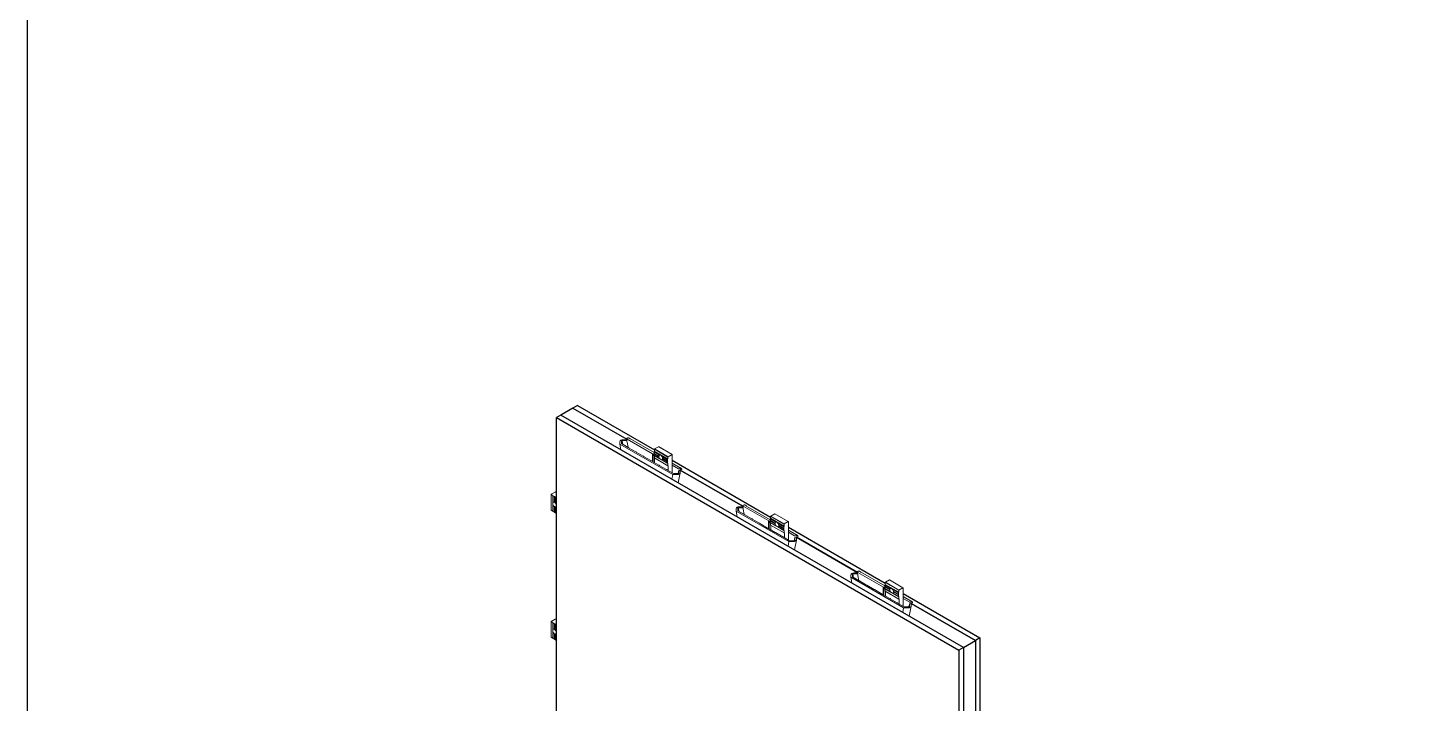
# Model space of a CAD drawing. Header units: millimetres. Extents: x 1277 to 3999, y 63 to 707.
# Drawn here: x 3579.2 to 3709.2, y 491.8 to 555.4 of the extents above; entities that cross this region are included whole.
import ezdxf

# ---------------------------------------------------------------- set-up
doc = ezdxf.new("R2010")
doc.units = ezdxf.units.MM
doc.layers.add('ANTET', color=7, linetype='Continuous')
doc.layers.add('ANTET_K', color=179, linetype='Continuous')

# ---------------------------------------------------------------- blocks, each defined once
blk = doc.blocks.new('MN60SC.S.1')
at = {"layer": 'ANTET_K', "color": 252}
blk.add_lwpolyline([(9907.25, 888.56), (9907.25, 1185.56), (10117.25, 1185.56), (10117.25, 888.56)], close=True, dxfattribs=at)

msp = doc.modelspace()

# ---------------------------------------------------------------- linework, layer by layer
at = {"color": 140}
for p, q in [((3629.389, 518.924), (3628.965, 518.679)), ((3630.521, 519.577), (3629.389, 518.924)), ((3667.29, 497.044), (3629.389, 518.924)), ((3630.945, 519.822), (3630.521, 519.577)), ((3630.521, 519.577), (3635.594, 516.648)), ((3630.521, 519.577), (3635.594, 516.648)), ((3630.945, 519.822), (3638.194, 515.637)), ((3628.965, 474.912), (3628.965, 518.679)), ((3628.965, 518.679), (3666.866, 496.799)), ((3661.604, 502.123), (3668.846, 497.942)), ((3668.422, 497.697), (3662.371, 501.19)), ((3662.371, 501.19), (3668.422, 497.697)), ((3668.846, 497.942), (3668.422, 497.697)), ((3668.846, 497.942), (3668.846, 488.618)), ((3667.29, 497.044), (3666.866, 496.799)), ((3666.866, 496.799), (3666.866, 453.033)), ((3667.29, 497.044), (3668.422, 497.697)), ((3667.29, 497.044), (3667.29, 453.277)), ((3668.422, 497.697), (3668.422, 489.73))]:
    msp.add_line(p, q, dxfattribs=at)
at = {"color": 7, "linetype": 'Continuous', "lineweight": 15}
for p, q in [((3634.952, 516.432), (3634.952, 516.195)), ((3634.952, 516.195), (3639.93, 513.321)), ((3634.952, 516.195), (3635.042, 515.66)), ((3635.102, 516.487), (3635.102, 516.23)), ((3635.102, 516.487), (3635.153, 516.2)), ((3635.102, 516.23), (3635.728, 515.869)), ((3635.152, 516.516), (3635.223, 516.16)), ((3635.604, 516.516), (3635.152, 516.516)), ((3635.594, 516.603), (3635.248, 516.603)), ((3635.594, 516.705), (3635.594, 516.541)), ((3635.659, 516.766), (3635.623, 516.746)), ((3635.623, 516.664), (3638.026, 515.277)), ((3635.623, 516.369), (3635.713, 515.877)), ((3635.9, 516.694), (3635.759, 516.776)), ((3635.871, 516.703), (3638.159, 515.383)), ((3635.759, 515.869), (3635.728, 515.869)), ((3635.759, 515.851), (3635.759, 515.869)), ((3635.759, 515.869), (3635.779, 515.864)), ((3635.759, 515.851), (3636.435, 515.46)), ((3635.779, 515.864), (3635.779, 515.839)), ((3636.466, 515.46), (3636.435, 515.46)), ((3636.466, 515.443), (3636.466, 515.46)), ((3636.466, 515.46), (3636.486, 515.456)), ((3636.466, 515.443), (3637.142, 515.052)), ((3636.486, 515.456), (3636.486, 515.431)), ((3637.173, 515.052), (3637.142, 515.052)), ((3637.173, 515.035), (3637.173, 515.052)), ((3637.173, 515.052), (3637.193, 515.047)), ((3637.173, 515.035), (3637.92, 514.603)), ((3637.193, 515.047), (3637.193, 515.023)), ((3638.006, 515.272), (3638.026, 515.277)), ((3638.006, 515.231), (3638.006, 515.272)), ((3638.026, 515.259), (3638.006, 515.231)), ((3638.006, 515.231), (3638.006, 514.554)), ((3638.077, 515.231), (3638.006, 515.231)), ((3638.026, 515.277), (3638.026, 515.259)), ((3638.026, 515.259), (3638.057, 515.259)), ((3638.057, 515.259), (3638.077, 515.231)), ((3638.057, 515.259), (3638.159, 515.2)), ((3638.077, 515.231), (3638.077, 514.513)), ((3638.689, 515.15), (3638.159, 515.456)), ((3638.159, 515.456), (3638.159, 515.317)), ((3638.62, 515.051), (3638.159, 515.317)), ((3638.159, 515.317), (3638.18, 515.305)), ((3638.18, 515.305), (3638.159, 515.268)), ((3638.62, 515.002), (3638.159, 515.268)), ((3638.159, 515.268), (3638.159, 515.13)), ((3638.689, 514.823), (3638.159, 515.13)), ((3638.194, 515.524), (3638.163, 515.47)), ((3638.708, 515.155), (3638.163, 515.47)), ((3638.708, 514.806), (3638.163, 515.12)), ((3638.163, 515.12), (3638.194, 515.102)), ((3638.64, 515.04), (3638.18, 515.305)), ((3639.467, 514.97), (3638.194, 515.705)), ((3638.194, 515.705), (3638.194, 515.524)), ((3639.467, 514.789), (3638.194, 515.524)), ((3639.467, 514.368), (3638.194, 515.102)), ((3638.194, 515.102), (3638.194, 514.88)), ((3639.467, 514.146), (3638.194, 514.88)), ((3638.198, 514.871), (3639.471, 514.137)), ((3638.583, 515.946), (3638.208, 515.73)), ((3639.481, 514.995), (3638.208, 515.73)), ((3638.22, 514.859), (3638.22, 514.43)), ((3639.856, 515.211), (3638.583, 515.946)), ((3639.866, 515.212), (3638.593, 515.947)), ((3639.436, 514.735), (3638.89, 515.05)), ((3639.431, 514.721), (3638.901, 515.028)), ((3639.431, 514.583), (3638.971, 514.849)), ((3639.453, 514.57), (3638.993, 514.836)), ((3639.467, 514.97), (3639.467, 514.789)), ((3639.856, 515.211), (3639.481, 514.995)), ((3639.849, 514.799), (3639.87, 514.836)), ((3639.87, 514.836), (3639.87, 515.203)), ((3637.951, 514.603), (3637.92, 514.603)), ((3637.951, 514.585), (3637.951, 514.603)), ((3637.951, 514.603), (3637.971, 514.598)), ((3637.951, 514.585), (3638.627, 514.195)), ((3637.971, 514.598), (3637.971, 514.574)), ((3638.658, 514.195), (3638.627, 514.195)), ((3638.658, 514.195), (3638.678, 514.19)), ((3638.658, 514.177), (3638.658, 514.195)), ((3638.658, 514.177), (3639.334, 513.787)), ((3638.678, 514.19), (3638.678, 514.166)), ((3639.436, 514.386), (3638.89, 514.7)), ((3639.431, 514.395), (3638.901, 514.701)), ((3639.431, 514.534), (3638.971, 514.8)), ((3639.365, 513.787), (3639.334, 513.787)), ((3639.365, 513.769), (3639.365, 513.787)), ((3639.385, 513.782), (3639.365, 513.787)), ((3639.365, 513.769), (3639.992, 513.407)), ((3639.385, 513.782), (3639.385, 513.758)), ((3639.431, 514.721), (3639.431, 514.583)), ((3639.431, 514.583), (3639.453, 514.57)), ((3639.453, 514.57), (3639.431, 514.534)), ((3639.431, 514.534), (3639.431, 514.395)), ((3639.467, 514.789), (3639.436, 514.735)), ((3639.436, 514.386), (3639.467, 514.368)), ((3639.467, 514.368), (3639.467, 514.146)), ((3639.476, 514.136), (3639.493, 514.138)), ((3639.502, 514.128), (3639.502, 513.69)), ((3639.87, 514.787), (3639.849, 514.799)), ((3639.87, 513.478), (3639.87, 514.787)), ((3639.87, 514.395), (3640.566, 513.993)), ((3639.87, 514.212), (3640.46, 513.872)), ((3640.46, 513.577), (3640.421, 513.407)), ((3640.487, 513.436), (3640.487, 513.698)), ((3640.737, 513.902), (3640.595, 513.984)), ((3640.601, 513.872), (3640.637, 513.892)), ((3640.601, 513.709), (3640.637, 513.729)), ((3640.778, 513.819), (3640.637, 513.737)), ((3640.637, 513.737), (3640.637, 513.729)), ((3640.637, 513.492), (3640.637, 513.729)), ((3639.93, 513.321), (3639.839, 512.891)), ((3639.93, 513.321), (3640.34, 513.321)), ((3639.992, 513.407), (3640.437, 513.407)), ((3640.439, 512.545), (3640.634, 513.471)), ((3640.487, 513.436), (3640.474, 513.38)), ((3628.478, 511.452), (3628.478, 509.983)), ((3628.859, 511.677), (3628.484, 511.46)), ((3628.484, 511.444), (3628.641, 511.354)), ((3628.484, 511.444), (3628.484, 509.974)), ((3628.641, 511.354), (3628.641, 511.318)), ((3628.641, 511.318), (3628.641, 510.688)), ((3628.647, 511.309), (3628.767, 511.24)), ((3628.647, 511.309), (3628.647, 510.697)), ((3628.767, 511.24), (3628.81, 511.24)), ((3628.767, 511.24), (3628.767, 510.708)), ((3628.81, 511.24), (3628.81, 511.216)), ((3628.81, 511.216), (3628.93, 511.146)), ((3628.81, 511.216), (3628.81, 510.683)), ((3628.965, 511.632), (3628.887, 511.677)), ((3628.93, 511.146), (3628.93, 510.534)), ((3628.944, 511.143), (3628.965, 511.143)), ((3628.944, 511.143), (3628.944, 510.513)), ((3628.484, 509.974), (3628.641, 509.884)), ((3628.641, 510.477), (3628.641, 510.688)), ((3628.641, 510.477), (3628.641, 509.848)), ((3628.647, 510.452), (3628.647, 509.84)), ((3628.647, 509.84), (3628.767, 509.77)), ((3628.767, 510.303), (3628.767, 509.77)), ((3628.767, 509.77), (3628.81, 509.77)), ((3628.81, 510.278), (3628.81, 510.301)), ((3628.81, 510.278), (3628.81, 509.746)), ((3628.81, 509.746), (3628.93, 509.676)), ((3628.93, 510.289), (3628.93, 509.676)), ((3628.944, 510.303), (3628.944, 509.673)), ((3628.944, 509.673), (3628.965, 509.673)), ((3645.891, 510.116), (3645.891, 509.879)), ((3645.891, 509.879), (3650.869, 507.005)), ((3645.891, 509.879), (3645.982, 509.345)), ((3646.041, 510.172), (3646.041, 509.915)), ((3646.041, 510.172), (3646.093, 509.885)), ((3646.041, 509.915), (3646.668, 509.553)), ((3646.091, 510.201), (3646.163, 509.845)), ((3646.544, 510.201), (3646.091, 510.201)), ((3646.534, 510.287), (3646.188, 510.287)), ((3646.534, 510.389), (3646.534, 510.226)), ((3646.598, 510.451), (3646.563, 510.43)), ((3646.563, 510.349), (3648.966, 508.961)), ((3646.563, 510.054), (3646.653, 509.562)), ((3646.84, 510.379), (3646.698, 510.461)), ((3646.81, 510.388), (3649.098, 509.067)), ((3649.523, 509.631), (3649.148, 509.414)), ((3650.795, 508.896), (3649.523, 509.631)), ((3650.805, 508.897), (3649.533, 509.632)), ((3646.698, 509.553), (3646.668, 509.553)), ((3646.698, 509.536), (3646.698, 509.553)), ((3646.698, 509.553), (3646.718, 509.549)), ((3646.698, 509.536), (3647.375, 509.145)), ((3646.718, 509.549), (3646.718, 509.524)), ((3647.406, 509.145), (3647.375, 509.145)), ((3647.406, 509.127), (3647.406, 509.145)), ((3647.406, 509.145), (3647.426, 509.14)), ((3647.406, 509.127), (3648.082, 508.737)), ((3647.426, 509.14), (3647.426, 509.116)), ((3648.113, 508.737), (3648.082, 508.737)), ((3648.113, 508.719), (3648.113, 508.737)), ((3648.113, 508.737), (3648.133, 508.732)), ((3648.113, 508.719), (3648.86, 508.288)), ((3648.133, 508.732), (3648.133, 508.708)), ((3648.946, 508.957), (3648.966, 508.961)), ((3648.946, 508.916), (3648.946, 508.957)), ((3648.966, 508.944), (3648.946, 508.916)), ((3648.946, 508.916), (3648.946, 508.238)), ((3649.017, 508.916), (3648.946, 508.916)), ((3648.966, 508.961), (3648.966, 508.944)), ((3648.966, 508.944), (3648.997, 508.944)), ((3648.997, 508.944), (3649.017, 508.916)), ((3648.997, 508.944), (3649.098, 508.885)), ((3649.017, 508.916), (3649.017, 508.197)), ((3649.629, 508.835), (3649.098, 509.141)), ((3649.098, 509.141), (3649.098, 509.002)), ((3649.559, 508.736), (3649.098, 509.002)), ((3649.098, 509.002), (3649.12, 508.99)), ((3649.12, 508.99), (3649.098, 508.953)), ((3649.559, 508.687), (3649.098, 508.953)), ((3649.098, 508.953), (3649.098, 508.814)), ((3649.629, 508.508), (3649.098, 508.814)), ((3649.134, 509.209), (3649.102, 509.155)), ((3649.648, 508.84), (3649.102, 509.155)), ((3649.648, 508.49), (3649.102, 508.805)), ((3649.102, 508.805), (3649.134, 508.787)), ((3649.579, 508.724), (3649.12, 508.99)), ((3650.406, 508.655), (3649.134, 509.39)), ((3649.134, 509.39), (3649.134, 509.209)), ((3650.406, 508.474), (3649.134, 509.209)), ((3650.406, 508.052), (3649.134, 508.787)), ((3649.134, 508.787), (3649.134, 508.565)), ((3650.406, 507.83), (3649.134, 508.565)), ((3649.138, 508.556), (3650.411, 507.821)), ((3650.421, 508.68), (3649.148, 509.414)), ((3649.159, 508.544), (3649.159, 508.115)), ((3650.375, 508.42), (3649.83, 508.735)), ((3650.375, 508.07), (3649.83, 508.385)), ((3650.371, 508.406), (3649.841, 508.712)), ((3650.371, 508.079), (3649.841, 508.386)), ((3650.371, 508.267), (3649.91, 508.533)), ((3650.371, 508.218), (3649.91, 508.484)), ((3650.392, 508.255), (3649.933, 508.52)), ((3650.371, 508.406), (3650.371, 508.267)), ((3650.406, 508.474), (3650.375, 508.42)), ((3650.406, 508.655), (3650.406, 508.474)), ((3650.795, 508.896), (3650.421, 508.68)), ((3650.788, 508.484), (3650.809, 508.52)), ((3650.809, 508.471), (3650.788, 508.484)), ((3650.809, 508.52), (3650.809, 508.888)), ((3650.809, 507.162), (3650.809, 508.471)), ((3648.891, 508.288), (3648.86, 508.288)), ((3648.891, 508.27), (3648.891, 508.288)), ((3648.891, 508.288), (3648.911, 508.283)), ((3648.891, 508.27), (3649.567, 507.88)), ((3648.911, 508.283), (3648.911, 508.259)), ((3649.598, 507.88), (3649.567, 507.88)), ((3649.598, 507.88), (3649.618, 507.875)), ((3649.598, 507.862), (3649.598, 507.88)), ((3649.598, 507.862), (3650.274, 507.472)), ((3649.618, 507.875), (3649.618, 507.85)), ((3650.305, 507.472), (3650.274, 507.472)), ((3650.305, 507.454), (3650.305, 507.472)), ((3650.325, 507.467), (3650.305, 507.472)), ((3650.305, 507.454), (3650.931, 507.092)), ((3650.325, 507.467), (3650.325, 507.442)), ((3650.371, 508.267), (3650.392, 508.255)), ((3650.392, 508.255), (3650.371, 508.218)), ((3650.371, 508.218), (3650.371, 508.079)), ((3650.375, 508.07), (3650.406, 508.052)), ((3650.406, 508.052), (3650.406, 507.83)), ((3650.416, 507.82), (3650.432, 507.823)), ((3650.442, 507.813), (3650.442, 507.375)), ((3650.809, 508.08), (3651.506, 507.678)), ((3650.809, 507.897), (3651.4, 507.557)), ((3650.931, 507.092), (3651.376, 507.092)), ((3651.4, 507.262), (3651.36, 507.092)), ((3651.378, 506.23), (3651.574, 507.156)), ((3651.426, 507.121), (3651.413, 507.065)), ((3651.426, 507.121), (3651.426, 507.382)), ((3651.676, 507.587), (3651.535, 507.669)), ((3651.541, 507.557), (3651.576, 507.577)), ((3651.541, 507.393), (3651.576, 507.414)), ((3651.718, 507.503), (3651.576, 507.422)), ((3651.576, 507.422), (3651.576, 507.414)), ((3651.576, 507.177), (3651.576, 507.414)), ((3650.869, 507.005), (3650.778, 506.576)), ((3650.869, 507.005), (3651.28, 507.005)), ((3656.686, 503.885), (3656.686, 503.648)), ((3656.686, 503.648), (3661.664, 500.774)), ((3656.686, 503.648), (3656.777, 503.114)), ((3656.836, 503.94), (3656.836, 503.683)), ((3656.836, 503.94), (3656.888, 503.654)), ((3656.836, 503.683), (3657.462, 503.322)), ((3656.886, 503.969), (3656.958, 503.613)), ((3657.338, 503.969), (3656.886, 503.969)), ((3657.328, 504.056), (3656.982, 504.056)), ((3657.328, 504.158), (3657.328, 503.995)), ((3657.393, 504.219), (3657.358, 504.199)), ((3657.358, 504.117), (3659.761, 502.73)), ((3657.358, 503.823), (3657.447, 503.33)), ((3657.493, 503.322), (3657.462, 503.322)), ((3657.635, 504.147), (3657.493, 504.229)), ((3657.493, 503.304), (3657.493, 503.322)), ((3657.493, 503.322), (3657.513, 503.317)), ((3657.493, 503.304), (3658.17, 502.914)), ((3657.513, 503.317), (3657.513, 503.292)), ((3657.605, 504.157), (3659.893, 502.836)), ((3661.201, 502.423), (3659.928, 503.158)), ((3659.928, 503.158), (3659.928, 502.977)), ((3660.317, 503.399), (3659.942, 503.183)), ((3661.215, 502.448), (3659.942, 503.183)), ((3661.59, 502.664), (3660.317, 503.399)), ((3661.6, 502.665), (3660.327, 503.4)), ((3658.2, 502.914), (3658.17, 502.914)), ((3658.2, 502.896), (3658.2, 502.914)), ((3658.2, 502.914), (3658.22, 502.909)), ((3658.2, 502.896), (3658.877, 502.505)), ((3658.22, 502.909), (3658.22, 502.884)), ((3658.907, 502.505), (3658.877, 502.505)), ((3658.907, 502.488), (3658.907, 502.505)), ((3658.907, 502.505), (3658.927, 502.501)), ((3658.907, 502.488), (3659.654, 502.056)), ((3658.927, 502.501), (3658.927, 502.476)), ((3659.685, 502.056), (3659.654, 502.056)), ((3659.685, 502.039), (3659.685, 502.056)), ((3659.685, 502.056), (3659.705, 502.052)), ((3659.685, 502.039), (3660.362, 501.648)), ((3659.705, 502.052), (3659.705, 502.027)), ((3659.741, 502.725), (3659.761, 502.73)), ((3659.741, 502.684), (3659.741, 502.725)), ((3659.761, 502.712), (3659.741, 502.684)), ((3659.741, 502.684), (3659.741, 502.007)), ((3659.811, 502.684), (3659.741, 502.684)), ((3659.761, 502.73), (3659.761, 502.712)), ((3659.761, 502.712), (3659.791, 502.712)), ((3659.791, 502.712), (3659.811, 502.684)), ((3659.791, 502.712), (3659.893, 502.653)), ((3659.811, 502.684), (3659.811, 501.966)), ((3660.423, 502.603), (3659.893, 502.909)), ((3659.893, 502.909), (3659.893, 502.77)), ((3660.354, 502.504), (3659.893, 502.77)), ((3659.893, 502.77), (3659.914, 502.758)), ((3659.914, 502.758), (3659.893, 502.721)), ((3660.354, 502.455), (3659.893, 502.721)), ((3659.893, 502.721), (3659.893, 502.583)), ((3660.423, 502.276), (3659.893, 502.583)), ((3659.928, 502.977), (3659.897, 502.923)), ((3660.442, 502.608), (3659.897, 502.923)), ((3660.442, 502.259), (3659.897, 502.573)), ((3659.897, 502.573), (3659.928, 502.555)), ((3660.374, 502.493), (3659.914, 502.758)), ((3661.201, 502.242), (3659.928, 502.977)), ((3661.201, 501.821), (3659.928, 502.555)), ((3659.928, 502.555), (3659.928, 502.334)), ((3661.201, 501.599), (3659.928, 502.334)), ((3659.932, 502.324), (3661.205, 501.59)), ((3659.954, 502.312), (3659.954, 501.883)), ((3661.17, 502.188), (3660.625, 502.503)), ((3661.17, 501.839), (3660.625, 502.153)), ((3661.166, 502.174), (3660.635, 502.481)), ((3661.166, 501.848), (3660.635, 502.154)), ((3661.166, 502.036), (3660.705, 502.302)), ((3661.166, 501.987), (3660.705, 502.253)), ((3661.187, 502.023), (3660.727, 502.289)), ((3661.166, 502.174), (3661.166, 502.036)), ((3661.166, 502.036), (3661.187, 502.023)), ((3661.187, 502.023), (3661.166, 501.987)), ((3661.166, 501.987), (3661.166, 501.848)), ((3661.201, 502.242), (3661.17, 502.188)), ((3661.17, 501.839), (3661.201, 501.821)), ((3661.201, 502.423), (3661.201, 502.242)), ((3661.201, 501.821), (3661.201, 501.599)), ((3661.59, 502.664), (3661.215, 502.448)), ((3661.583, 502.252), (3661.604, 502.289)), ((3661.604, 502.24), (3661.583, 502.252)), ((3661.604, 502.289), (3661.604, 502.656)), ((3661.604, 500.931), (3661.604, 502.24)), ((3661.604, 501.848), (3662.3, 501.446)), ((3660.392, 501.648), (3660.362, 501.648)), ((3660.392, 501.648), (3660.412, 501.643)), ((3660.392, 501.63), (3660.392, 501.648)), ((3660.392, 501.63), (3661.069, 501.24)), ((3660.412, 501.643), (3660.412, 501.619)), ((3661.099, 501.24), (3661.069, 501.24)), ((3661.099, 501.222), (3661.099, 501.24)), ((3661.119, 501.235), (3661.099, 501.24)), ((3661.099, 501.222), (3661.726, 500.86)), ((3661.119, 501.235), (3661.119, 501.211)), ((3661.21, 501.589), (3661.227, 501.591)), ((3661.236, 501.581), (3661.236, 501.143)), ((3661.664, 500.774), (3661.573, 500.345)), ((3661.604, 501.666), (3662.194, 501.325)), ((3661.664, 500.774), (3662.074, 500.774)), ((3661.726, 500.86), (3662.171, 500.86)), ((3662.194, 501.03), (3662.155, 500.86)), ((3662.173, 499.998), (3662.369, 500.924)), ((3662.221, 500.889), (3662.208, 500.833)), ((3662.221, 500.889), (3662.221, 501.151)), ((3662.471, 501.355), (3662.33, 501.437)), ((3662.336, 501.325), (3662.371, 501.345)), ((3662.336, 501.162), (3662.371, 501.182)), ((3662.512, 501.272), (3662.371, 501.19)), ((3662.371, 501.19), (3662.371, 501.182)), ((3662.371, 500.945), (3662.371, 501.182)), ((3628.478, 499.493), (3628.478, 498.023)), ((3628.859, 499.717), (3628.484, 499.501)), ((3628.484, 499.485), (3628.641, 499.394)), ((3628.484, 499.485), (3628.484, 498.015)), ((3628.641, 499.394), (3628.641, 499.358)), ((3628.641, 499.358), (3628.641, 498.728)), ((3628.647, 499.35), (3628.767, 499.28)), ((3628.647, 499.35), (3628.647, 498.737)), ((3628.767, 499.28), (3628.81, 499.28)), ((3628.767, 499.28), (3628.767, 498.748)), ((3628.81, 499.28), (3628.81, 499.256)), ((3628.81, 499.256), (3628.93, 499.187)), ((3628.81, 499.256), (3628.81, 498.724)), ((3628.965, 499.672), (3628.887, 499.717)), ((3628.484, 498.015), (3628.641, 497.924)), ((3628.641, 498.518), (3628.641, 498.728)), ((3628.641, 498.518), (3628.641, 497.888)), ((3628.647, 498.492), (3628.647, 497.88)), ((3628.767, 498.343), (3628.767, 497.811)), ((3628.81, 498.318), (3628.81, 498.341)), ((3628.81, 498.318), (3628.81, 497.786)), ((3628.93, 499.187), (3628.93, 498.574)), ((3628.93, 498.329), (3628.93, 497.717)), ((3628.944, 499.183), (3628.965, 499.183)), ((3628.944, 499.183), (3628.944, 498.554)), ((3628.944, 498.343), (3628.944, 497.713)), ((3628.647, 497.88), (3628.767, 497.811)), ((3628.767, 497.811), (3628.81, 497.811)), ((3628.81, 497.786), (3628.93, 497.717)), ((3628.944, 497.713), (3628.965, 497.713))]:
    msp.add_line(p, q, dxfattribs=at)
at = {"color": 8, "linetype": 'Continuous', "lineweight": 15}
for p, q in [((3639.502, 514.128), (3639.487, 514.137)), ((3650.442, 507.813), (3650.426, 507.822)), ((3661.236, 501.581), (3661.221, 501.59))]:
    msp.add_line(p, q, dxfattribs=at)
at = {"color": 4}
for p, q in [((3639.87, 514.67), (3649.134, 509.322)), ((3646.534, 510.333), (3640.637, 513.737)), ((3640.637, 513.737), (3646.534, 510.333)), ((3650.809, 508.354), (3659.928, 503.09)), ((3657.328, 504.101), (3651.576, 507.422)), ((3651.576, 507.422), (3657.328, 504.101))]:
    msp.add_line(p, q, dxfattribs=at)
at = {"color": 7, "linetype": 'Continuous', "lineweight": 15, "flags": 128}
for points in [[(3635.152, 516.516), (3635.149, 516.526), (3635.143, 516.532), (3635.135, 516.538), (3635.121, 516.543), (3635.103, 516.545), (3635.093, 516.545), (3635.083, 516.543), (3635.074, 516.54), (3635.066, 516.537), (3635.06, 516.532), (3635.055, 516.527), (3635.052, 516.521), (3635.052, 516.515), (3635.056, 516.505), (3635.064, 516.497), (3635.074, 516.492), (3635.085, 516.489), (3635.102, 516.487)], [(3639.467, 514.146), (3639.467, 514.143), (3639.467, 514.141), (3639.468, 514.139), (3639.469, 514.138), (3639.471, 514.137), (3639.472, 514.136), (3639.474, 514.136), (3639.476, 514.136)], [(3639.493, 514.138), (3639.495, 514.138), (3639.497, 514.138), (3639.498, 514.137), (3639.5, 514.136), (3639.501, 514.135), (3639.502, 514.133), (3639.502, 514.131), (3639.502, 514.128)], [(3640.437, 513.407), (3640.439, 513.398), (3640.445, 513.391), (3640.453, 513.386), (3640.467, 513.381), (3640.485, 513.378), (3640.495, 513.379), (3640.505, 513.381), (3640.514, 513.383), (3640.522, 513.387), (3640.528, 513.391), (3640.533, 513.397), (3640.536, 513.402), (3640.537, 513.408), (3640.533, 513.419), (3640.524, 513.427), (3640.514, 513.431), (3640.503, 513.435), (3640.487, 513.436)], [(3646.091, 510.201), (3646.088, 510.21), (3646.083, 510.217), (3646.075, 510.222), (3646.061, 510.227), (3646.043, 510.23), (3646.032, 510.229), (3646.023, 510.228), (3646.014, 510.225), (3646.006, 510.221), (3646, 510.217), (3645.995, 510.212), (3645.992, 510.206), (3645.991, 510.2), (3645.995, 510.189), (3646.004, 510.181), (3646.014, 510.177), (3646.025, 510.174), (3646.041, 510.172)], [(3650.406, 507.83), (3650.407, 507.828), (3650.407, 507.826), (3650.408, 507.824), (3650.409, 507.823), (3650.41, 507.821), (3650.412, 507.821), (3650.414, 507.82), (3650.416, 507.82)], [(3650.432, 507.823), (3650.434, 507.823), (3650.436, 507.823), (3650.438, 507.822), (3650.439, 507.821), (3650.44, 507.819), (3650.441, 507.818), (3650.442, 507.815), (3650.442, 507.813)], [(3651.376, 507.092), (3651.379, 507.083), (3651.385, 507.076), (3651.393, 507.071), (3651.407, 507.066), (3651.425, 507.063), (3651.435, 507.064), (3651.445, 507.065), (3651.454, 507.068), (3651.462, 507.072), (3651.468, 507.076), (3651.473, 507.081), (3651.476, 507.087), (3651.476, 507.093), (3651.472, 507.103), (3651.463, 507.111), (3651.454, 507.116), (3651.443, 507.119), (3651.426, 507.121)], [(3656.886, 503.969), (3656.883, 503.979), (3656.878, 503.985), (3656.869, 503.991), (3656.856, 503.996), (3656.837, 503.998), (3656.827, 503.998), (3656.817, 503.996), (3656.808, 503.993), (3656.8, 503.99), (3656.794, 503.985), (3656.789, 503.98), (3656.787, 503.974), (3656.786, 503.968), (3656.79, 503.958), (3656.799, 503.95), (3656.808, 503.945), (3656.819, 503.942), (3656.836, 503.94)], [(3661.201, 501.599), (3661.201, 501.596), (3661.202, 501.594), (3661.203, 501.592), (3661.204, 501.591), (3661.205, 501.59), (3661.207, 501.589), (3661.208, 501.589), (3661.21, 501.589)], [(3661.227, 501.591), (3661.229, 501.592), (3661.231, 501.591), (3661.233, 501.59), (3661.234, 501.589), (3661.235, 501.588), (3661.236, 501.586), (3661.236, 501.584), (3661.236, 501.581)], [(3662.171, 500.86), (3662.174, 500.851), (3662.179, 500.844), (3662.187, 500.839), (3662.201, 500.834), (3662.22, 500.832), (3662.23, 500.832), (3662.24, 500.834), (3662.249, 500.836), (3662.256, 500.84), (3662.263, 500.844), (3662.267, 500.85), (3662.27, 500.855), (3662.271, 500.861), (3662.267, 500.872), (3662.258, 500.88), (3662.249, 500.885), (3662.237, 500.888), (3662.221, 500.889)]]:
    msp.add_lwpolyline(points, dxfattribs=at)
at = {"color": 7, "linetype": 'Continuous', "lineweight": 15}
for centre, radius, start, end in [((3635.633, 516.542), 0.0392, 181.45469, 222.23742), ((3635.639, 516.705), 0.0437, 110.78364, 249.21617), ((3635.717, 516.689), 0.0964, 64.26098, 127.04911), ((3635.865, 516.634), 0.0697, 34.48347, 85.52286), ((3638.188, 515.455), 0.0289, 148.85627, 178.0435), ((3638.169, 515.129), 0.0101, 174.37962, 234.30196), ((3638.225, 515.704), 0.0307, 122.60548, 177.39452), ((3638.204, 514.879), 0.00986, 173.70588, 234.98194), ((3638.589, 515.938), 0.0101, 65.69288, 125.61758), ((3638.726, 515.05), 0.106, 110.25989, 179.50485), ((3639.009, 515.05), 0.392, 187.04371, 215.38107), ((3638.582, 514.801), 0.392, 7.04371, 35.38107), ((3639.498, 514.969), 0.0307, 122.60548, 177.39452), ((3639.861, 515.204), 0.00873, 350.78596, 129.20329), ((3638.864, 514.801), 0.106, 290.25989, 359.50485), ((3639.46, 514.72), 0.0289, 148.85627, 178.0435), ((3639.441, 514.394), 0.0101, 174.37962, 234.30196), ((3640.531, 514.008), 0.154, 242.6099, 297.3901), ((3640.53, 513.848), 0.157, 253.91064, 297.08882), ((3640.561, 513.923), 0.0699, 60.18514, 85.64136), ((3640.692, 513.826), 0.0863, 355.12067, 129.83028), ((3628.487, 511.452), 0.00873, 110.78342, 249.21658), ((3628.651, 511.319), 0.0101, 185.6948, 245.62534), ((3628.873, 511.65), 0.0307, 62.60967, 117.39033), ((3628.943, 511.172), 0.0289, 241.95976, 271.1441), ((3628.488, 509.984), 0.0101, 185.6948, 245.62534), ((3628.651, 509.849), 0.0101, 185.6948, 245.62534), ((3628.715, 510.615), 0.106, 60.49964, 129.75332), ((3629.003, 510.615), 0.392, 204.61838, 232.95735), ((3628.573, 510.37), 0.392, 24.61838, 52.95735), ((3628.862, 510.37), 0.106, 240.49964, 309.75332), ((3628.943, 509.702), 0.0289, 241.95976, 271.1441), ((3646.573, 510.227), 0.0392, 181.45469, 222.23742), ((3646.578, 510.389), 0.0437, 110.78364, 249.21617), ((3646.657, 510.374), 0.0964, 64.26098, 127.04911), ((3646.805, 510.319), 0.0697, 34.48347, 85.52286), ((3649.528, 509.623), 0.0101, 65.69288, 125.61758), ((3649.127, 509.14), 0.0289, 148.85627, 178.0435), ((3649.108, 508.813), 0.0101, 174.37962, 234.30196), ((3649.164, 509.388), 0.0307, 122.60548, 177.39452), ((3649.143, 508.564), 0.00986, 173.70588, 234.98194), ((3649.665, 508.735), 0.106, 110.25989, 179.50485), ((3649.948, 508.735), 0.392, 187.04371, 215.38107), ((3649.521, 508.485), 0.392, 7.04371, 35.38107), ((3649.804, 508.485), 0.106, 290.25989, 359.50485), ((3650.4, 508.405), 0.0289, 148.85627, 178.0435), ((3650.437, 508.654), 0.0307, 122.60548, 177.39452), ((3650.801, 508.889), 0.00873, 350.78596, 129.20329), ((3650.381, 508.078), 0.0101, 174.37962, 234.30196), ((3651.47, 507.693), 0.154, 242.6099, 297.3901), ((3651.47, 507.533), 0.157, 253.91064, 297.08882), ((3651.5, 507.608), 0.0699, 60.18514, 85.64136), ((3651.632, 507.511), 0.0863, 355.12067, 129.83028), ((3657.368, 503.996), 0.0392, 181.45469, 222.23742), ((3657.373, 504.158), 0.0437, 110.78364, 249.21617), ((3657.451, 504.142), 0.0964, 64.26098, 127.04911), ((3657.6, 504.087), 0.0697, 34.48347, 85.52286), ((3659.959, 503.157), 0.0307, 122.60548, 177.39452), ((3660.323, 503.391), 0.0101, 65.69288, 125.61758), ((3659.922, 502.908), 0.0289, 148.85627, 178.0435), ((3659.903, 502.582), 0.0101, 174.37962, 234.30196), ((3659.938, 502.332), 0.00986, 173.70588, 234.98194), ((3660.46, 502.503), 0.106, 110.25989, 179.50485), ((3660.743, 502.503), 0.392, 187.04371, 215.38107), ((3660.316, 502.254), 0.392, 7.04371, 35.38107), ((3660.599, 502.254), 0.106, 290.25989, 359.50485), ((3661.195, 502.173), 0.0289, 148.85627, 178.0435), ((3661.176, 501.847), 0.0101, 174.37962, 234.30196), ((3661.232, 502.422), 0.0307, 122.60548, 177.39452), ((3661.596, 502.658), 0.00873, 350.78596, 129.20329), ((3662.265, 501.461), 0.154, 242.6099, 297.3901), ((3662.264, 501.301), 0.157, 253.91064, 297.08882), ((3662.295, 501.376), 0.0699, 60.18514, 85.64136), ((3662.426, 501.279), 0.0863, 355.12067, 129.83028), ((3628.487, 499.493), 0.00873, 110.78342, 249.21658), ((3628.651, 499.359), 0.0101, 185.6948, 245.62534), ((3628.873, 499.69), 0.0307, 62.60967, 117.39033), ((3628.488, 498.024), 0.0101, 185.6948, 245.62534), ((3628.715, 498.656), 0.106, 60.49964, 129.75332), ((3629.003, 498.656), 0.392, 204.61838, 232.95735), ((3628.573, 498.411), 0.392, 24.61838, 52.95735), ((3628.862, 498.411), 0.106, 240.49964, 309.75332), ((3628.943, 499.212), 0.0289, 241.95976, 271.1441), ((3628.651, 497.889), 0.0101, 185.6948, 245.62534), ((3628.943, 497.742), 0.0289, 241.95976, 271.1441)]:
    msp.add_arc(centre, radius, start, end, dxfattribs=at)
for centre, major_axis, ratio, start_param, end_param in [((3635.255, 516.427), (0.304, -0.006), 0.5769793, 1.6054654, 3.1531383), ((3635.694, 516.757), (0, 0.548), 0.1825973, 2.02566, 2.3561945), ((3638.816, 514.938), (0.25, -0.144), 0.0000704, 3.8067416, 3.9270314), ((3638.816, 514.938), (0.177, 0.306), 0.5773346, 1.570837, 1.6911268), ((3638.648, 514.84), (0.177, 0.306), 0.5773346, 5.7410124, 6.8254394), ((3638.816, 514.938), (0.25, -0.144), 0.0000704, 0.7854388, 0.9057287), ((3638.816, 514.938), (0.177, 0.306), 0.5773346, 4.5921397, 4.7124296), ((3638.648, 514.84), (0.25, -0.144), 0.0000704, 4.9556143, 6.0400413), ((3640.531, 513.965), (0.099, 0.493), 0.0227972, 3.8142916, 4.1448261), ((3640.333, 513.496), (0.304, -0.006), 0.5769793, 4.7470581, 6.2947309), ((3628.81, 510.505), (0.354, 0), 0.5773815, 1.5707963, 1.6910862), ((3628.81, 510.505), (0.354, 0), 0.5773815, 4.5920991, 4.712389), ((3628.641, 510.408), (0.354, 0), 0.5773815, 0.4113833, 0.5422135), ((3628.641, 510.408), (0.354, 0), 0.5773815, 5.7409718, 5.871802), ((3646.195, 510.112), (0.304, -0.006), 0.5769793, 1.6054654, 3.1531383), ((3646.634, 510.441), (0, 0.548), 0.1825973, 2.02566, 2.3561945), ((3649.756, 508.622), (0.25, -0.144), 0.0000704, 3.8067416, 3.9270314), ((3649.756, 508.622), (0.177, 0.306), 0.5773346, 1.570837, 1.6911268), ((3649.587, 508.525), (0.177, 0.306), 0.5773346, 5.7410124, 6.8254394), ((3649.587, 508.525), (0.25, -0.144), 0.0000704, 4.9556143, 6.0400413), ((3649.756, 508.622), (0.25, -0.144), 0.0000704, 0.7854388, 0.9057287), ((3649.756, 508.622), (0.177, 0.306), 0.5773346, 4.5921397, 4.7124296), ((3651.273, 507.181), (0.304, -0.006), 0.5769793, 4.7470581, 6.2947309), ((3651.47, 507.649), (0.099, 0.493), 0.0227972, 3.8142916, 4.1448261), ((3656.989, 503.881), (0.304, -0.006), 0.5769793, 1.6054654, 3.1531383), ((3657.428, 504.21), (0, 0.548), 0.1825973, 2.02566, 2.3561945), ((3660.551, 502.391), (0.25, -0.144), 0.0000704, 3.8067416, 3.9270314), ((3660.551, 502.391), (0.177, 0.306), 0.5773346, 1.570837, 1.6911268), ((3660.382, 502.293), (0.177, 0.306), 0.5773346, 5.7410124, 6.8254394), ((3660.382, 502.293), (0.25, -0.144), 0.0000704, 4.9556143, 6.0400413), ((3660.551, 502.391), (0.25, -0.144), 0.0000704, 0.7854388, 0.9057287), ((3660.551, 502.391), (0.177, 0.306), 0.5773346, 4.5921397, 4.7124296), ((3662.067, 500.949), (0.304, -0.006), 0.5769793, 4.7470581, 6.2947309), ((3662.265, 501.418), (0.099, 0.493), 0.0227972, 3.8142916, 4.1448261), ((3628.81, 498.546), (0.354, 0), 0.5773815, 1.5707963, 1.6910862), ((3628.81, 498.546), (0.354, 0), 0.5773815, 4.5920991, 4.712389), ((3628.641, 498.448), (0.354, 0), 0.5773815, 0.4113833, 0.5422135), ((3628.641, 498.448), (0.354, 0), 0.5773815, 5.7409718, 5.871802)]:
    msp.add_ellipse(centre, major_axis=major_axis, ratio=ratio, start_param=start_param, end_param=end_param, dxfattribs=at)
for points, knots in [([(3638.689, 515.15), (3638.693, 515.151), (3638.699, 515.153), (3638.706, 515.155), (3638.708, 515.155)], [0, 0, 0, 0, 0.7335025, 1, 1, 1, 1]), ([(3638.708, 514.806), (3638.703, 514.809), (3638.696, 514.814), (3638.691, 514.821), (3638.689, 514.823)], [0, 0, 0, 0, 0.6321906, 1, 1, 1, 1]), ([(3638.89, 515.05), (3638.892, 515.045), (3638.895, 515.037), (3638.899, 515.03), (3638.901, 515.028)], [0, 0, 0, 0, 0.6321906, 1, 1, 1, 1]), ([(3638.901, 514.701), (3638.898, 514.7), (3638.893, 514.699), (3638.891, 514.7), (3638.89, 514.7)], [0, 0, 0, 0, 0.7335025, 1, 1, 1, 1]), ([(3628.641, 510.688), (3628.642, 510.69), (3628.642, 510.692), (3628.646, 510.696), (3628.647, 510.697)], [0, 0, 0, 0, 0.6321906, 1, 1, 1, 1]), ([(3628.647, 510.452), (3628.645, 510.458), (3628.642, 510.466), (3628.641, 510.475), (3628.641, 510.477)], [0, 0, 0, 0, 0.7335025, 1, 1, 1, 1]), ([(3628.93, 510.534), (3628.933, 510.528), (3628.937, 510.521), (3628.942, 510.515), (3628.944, 510.513)], [0, 0, 0, 0, 0.7335025, 1, 1, 1, 1]), ([(3628.944, 510.303), (3628.941, 510.299), (3628.935, 510.294), (3628.931, 510.29), (3628.93, 510.289)], [0, 0, 0, 0, 0.6321906, 1, 1, 1, 1]), ([(3649.629, 508.835), (3649.633, 508.836), (3649.638, 508.837), (3649.646, 508.839), (3649.648, 508.84)], [0, 0, 0, 0, 0.7335025, 1, 1, 1, 1]), ([(3649.648, 508.49), (3649.643, 508.494), (3649.636, 508.499), (3649.631, 508.506), (3649.629, 508.508)], [0, 0, 0, 0, 0.6321906, 1, 1, 1, 1]), ([(3649.83, 508.735), (3649.832, 508.73), (3649.834, 508.722), (3649.839, 508.715), (3649.841, 508.712)], [0, 0, 0, 0, 0.6321906, 1, 1, 1, 1]), ([(3649.841, 508.386), (3649.837, 508.385), (3649.833, 508.384), (3649.831, 508.385), (3649.83, 508.385)], [0, 0, 0, 0, 0.7335025, 1, 1, 1, 1]), ([(3660.423, 502.603), (3660.427, 502.604), (3660.433, 502.606), (3660.44, 502.608), (3660.442, 502.608)], [0, 0, 0, 0, 0.7335025, 1, 1, 1, 1]), ([(3660.442, 502.259), (3660.438, 502.262), (3660.43, 502.267), (3660.425, 502.274), (3660.423, 502.276)], [0, 0, 0, 0, 0.6321906, 1, 1, 1, 1]), ([(3660.625, 502.503), (3660.626, 502.498), (3660.629, 502.491), (3660.634, 502.483), (3660.635, 502.481)], [0, 0, 0, 0, 0.6321906, 1, 1, 1, 1]), ([(3660.635, 502.154), (3660.632, 502.153), (3660.628, 502.152), (3660.625, 502.153), (3660.625, 502.153)], [0, 0, 0, 0, 0.7335025, 1, 1, 1, 1]), ([(3628.641, 498.728), (3628.642, 498.73), (3628.642, 498.733), (3628.646, 498.736), (3628.647, 498.737)], [0, 0, 0, 0, 0.6321906, 1, 1, 1, 1]), ([(3628.647, 498.492), (3628.645, 498.498), (3628.642, 498.507), (3628.641, 498.515), (3628.641, 498.518)], [0, 0, 0, 0, 0.7335025, 1, 1, 1, 1]), ([(3628.93, 498.574), (3628.933, 498.569), (3628.937, 498.561), (3628.942, 498.555), (3628.944, 498.554)], [0, 0, 0, 0, 0.7335025, 1, 1, 1, 1]), ([(3628.944, 498.343), (3628.941, 498.34), (3628.935, 498.334), (3628.931, 498.331), (3628.93, 498.329)], [0, 0, 0, 0, 0.6321906, 1, 1, 1, 1])]:
    msp.add_open_spline(points, degree=3, knots=knots, dxfattribs=at)

# ---------------------------------------------------------------- block references
at = {"layer": 'ANTET', "color": 0}
msp.add_blockref('MN60SC.S.1', (-6328.067, -479.002), dxfattribs=at)

doc.saveas('drawing.dxf')
